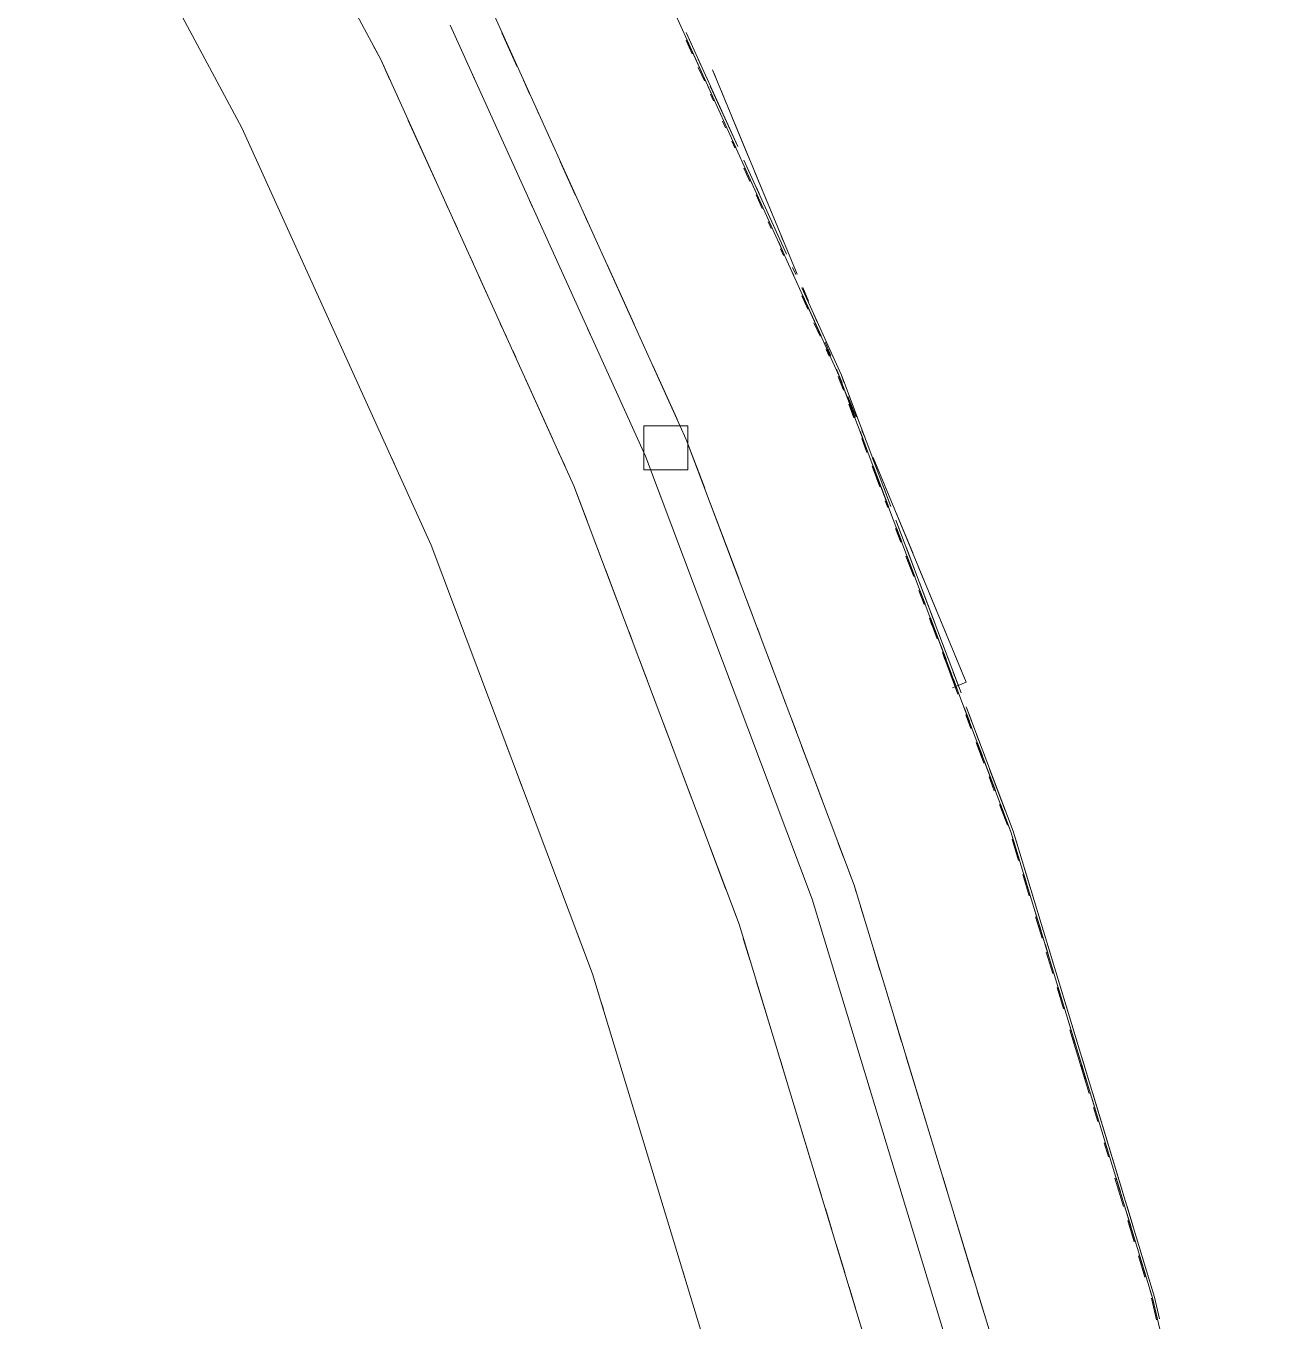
# Paper-space layout '01 Plans' of a CAD drawing. Header units: millimetres. Extents: x 5 to 415, y 7 to 290.
# Drawn here: x 146.91 to 158.11, y 173.24 to 184.97 of the extents above; entities that cross this region are included whole.
import ezdxf

# ---------------------------------------------------------------- set-up
doc = ezdxf.new("R2010")
doc.units = ezdxf.units.MM
doc.layers.add('GEOMETRY', color=7, linetype='Continuous')

# ---------------------------------------------------------------- blocks, each defined once
blk = doc.blocks.new('SHEET_01')
at = {"layer": 'GEOMETRY', "lineweight": 13}
for p, q in [((148.126, 188.404), (150.125, 184.664)), ((148.869, 184.045), (146.913, 187.704)), ((152.457, 185.814), (154.277, 181.796)), ((151.112, 185.151), (152.891, 181.222)), ((149.998, 184.902), (149.966, 184.961)), ((152.522, 181.069), (150.753, 184.974)), ((151.362, 184.598), (151.223, 184.905)), ((151.223, 184.905), (151.362, 184.598)), ((151.362, 184.598), (151.223, 184.905)), ((152.944, 184.788), (152.889, 184.909)), ((152.889, 184.909), (152.944, 184.788)), ((152.944, 184.788), (152.889, 184.909)), ((152.889, 184.909), (152.944, 184.788)), ((152.944, 184.788), (152.889, 184.909)), ((152.889, 184.909), (152.944, 184.788)), ((152.944, 184.788), (152.889, 184.909)), ((152.889, 184.909), (152.944, 184.788)), ((153.358, 183.874), (152.889, 184.909)), ((152.889, 184.909), (153.358, 183.874)), ((150.125, 184.664), (150.061, 184.783)), ((152.889, 184.836), (152.917, 184.775)), ((152.944, 184.714), (152.889, 184.836)), ((152.926, 184.779), (152.898, 184.84)), ((152.898, 184.84), (152.926, 184.779)), ((152.926, 184.779), (152.898, 184.84)), ((152.898, 184.84), (153.146, 184.292)), ((152.898, 184.84), (152.926, 184.779)), ((152.926, 184.779), (152.898, 184.84)), ((152.898, 184.84), (152.926, 184.779)), ((152.926, 184.779), (152.898, 184.84)), ((152.898, 184.84), (152.926, 184.779)), ((152.926, 184.779), (152.898, 184.84)), ((152.898, 184.84), (152.926, 184.779)), ((152.926, 184.779), (152.898, 184.84)), ((152.898, 184.84), (153.146, 184.292)), ((153.146, 184.292), (152.898, 184.84)), ((152.898, 184.84), (153.146, 184.292)), ((152.898, 184.84), (153.146, 184.292)), ((150.208, 184.48), (150.125, 184.664)), ((150.125, 184.664), (151.875, 180.801)), ((153.027, 184.605), (152.999, 184.666)), ((152.999, 184.666), (153.027, 184.605)), ((153.027, 184.605), (152.999, 184.666)), ((152.999, 184.666), (153.027, 184.605)), ((153.027, 184.605), (152.999, 184.666)), ((152.999, 184.666), (153.027, 184.605)), ((153.027, 184.605), (152.999, 184.666)), ((152.999, 184.666), (153.027, 184.605)), ((150.946, 184.547), (150.974, 184.486)), ((150.974, 184.486), (150.946, 184.547)), ((150.946, 184.547), (150.974, 184.486)), ((153.055, 184.47), (152.999, 184.592)), ((153.129, 184.568), (153.155, 184.506)), ((153.895, 182.72), (153.129, 184.568)), ((153.129, 184.568), (153.129, 184.568)), ((151.473, 184.353), (151.417, 184.475)), ((151.417, 184.475), (151.473, 184.353)), ((151.473, 184.353), (151.417, 184.475)), ((153.146, 184.292), (153.091, 184.414)), ((153.091, 184.414), (153.146, 184.292)), ((153.146, 184.292), (153.091, 184.414)), ((153.091, 184.414), (153.146, 184.292)), ((153.146, 184.292), (153.091, 184.414)), ((153.091, 184.414), (153.146, 184.292)), ((153.146, 184.292), (153.091, 184.414)), ((153.091, 184.414), (153.146, 184.292)), ((153.146, 184.292), (153.091, 184.414)), ((153.091, 184.414), (153.146, 184.292)), ((153.146, 184.292), (153.091, 184.414)), ((153.358, 183.874), (153.109, 184.422)), ((153.109, 184.422), (153.358, 183.874)), ((153.358, 183.874), (153.109, 184.422)), ((153.109, 184.422), (153.358, 183.874)), ((153.358, 183.874), (153.109, 184.422)), ((153.109, 184.422), (153.358, 183.874)), ((153.358, 183.874), (153.109, 184.422)), ((153.109, 184.422), (153.358, 183.874)), ((150.292, 184.296), (150.264, 184.357)), ((153.11, 184.349), (153.137, 184.288)), ((153.137, 184.288), (153.11, 184.349)), ((153.206, 184.383), (153.257, 184.26)), ((151.556, 184.168), (151.529, 184.23)), ((151.529, 184.23), (151.556, 184.168)), ((151.556, 184.168), (151.529, 184.23)), ((153.257, 184.049), (153.202, 184.17)), ((153.202, 184.17), (153.257, 184.049)), ((153.257, 184.049), (153.202, 184.17)), ((153.202, 184.17), (153.257, 184.049)), ((153.202, 184.17), (153.257, 184.049)), ((153.257, 184.049), (153.202, 184.17)), ((153.202, 184.17), (153.257, 184.049)), ((153.257, 184.049), (153.202, 184.17)), ((153.202, 184.17), (153.257, 184.049)), ((153.257, 184.049), (153.202, 184.17)), ((153.202, 184.17), (153.257, 184.049)), ((153.257, 184.049), (153.202, 184.17)), ((153.202, 184.17), (153.257, 184.049)), ((153.257, 184.049), (153.202, 184.17)), ((153.202, 184.17), (153.257, 184.049)), ((153.202, 184.17), (153.257, 184.049)), ((150.625, 183.56), (150.375, 184.112)), ((153.22, 184.105), (153.248, 184.044)), ((153.248, 184.044), (153.22, 184.105)), ((153.308, 184.137), (153.461, 183.767)), ((150.582, 180.265), (148.869, 184.045)), ((151.696, 183.862), (151.64, 183.984)), ((151.64, 183.984), (151.696, 183.862)), ((151.696, 183.862), (151.64, 183.984)), ((153.303, 183.923), (153.33, 183.862)), ((153.33, 183.862), (153.303, 183.923)), ((153.339, 183.866), (153.312, 183.927)), ((153.312, 183.927), (153.339, 183.866)), ((153.339, 183.866), (153.312, 183.927)), ((153.312, 183.927), (153.339, 183.866)), ((153.312, 183.927), (153.339, 183.866)), ((153.339, 183.866), (153.312, 183.927)), ((153.312, 183.927), (153.339, 183.866)), ((153.339, 183.866), (153.312, 183.927)), ((153.312, 183.927), (153.339, 183.866)), ((153.339, 183.866), (153.312, 183.927)), ((153.312, 183.927), (153.339, 183.866)), ((153.339, 183.866), (153.312, 183.927)), ((153.312, 183.927), (153.339, 183.866)), ((153.339, 183.866), (153.312, 183.927)), ((153.312, 183.927), (153.339, 183.866)), ((153.312, 183.927), (153.339, 183.866)), ((151.89, 183.432), (151.751, 183.739)), ((151.751, 183.739), (151.89, 183.432)), ((151.89, 183.432), (151.751, 183.739)), ((153.468, 183.631), (153.413, 183.752)), ((153.413, 183.752), (153.468, 183.631)), ((153.468, 183.631), (153.413, 183.752)), ((153.413, 183.752), (153.468, 183.631)), ((153.468, 183.631), (153.413, 183.752)), ((153.413, 183.752), (153.468, 183.631)), ((153.468, 183.631), (153.413, 183.752)), ((153.413, 183.752), (153.468, 183.631)), ((153.799, 182.9), (153.413, 183.752)), ((153.413, 183.752), (153.799, 182.9)), ((153.413, 183.679), (153.441, 183.618)), ((153.468, 183.557), (153.413, 183.679)), ((153.45, 183.622), (153.422, 183.683)), ((153.422, 183.683), (153.45, 183.622)), ((153.45, 183.622), (153.422, 183.683)), ((153.422, 183.683), (153.588, 183.318)), ((153.422, 183.683), (153.45, 183.622)), ((153.45, 183.622), (153.422, 183.683)), ((153.422, 183.683), (153.45, 183.622)), ((153.45, 183.622), (153.422, 183.683)), ((153.422, 183.683), (153.45, 183.622)), ((153.45, 183.622), (153.422, 183.683)), ((153.422, 183.683), (153.45, 183.622)), ((153.45, 183.622), (153.422, 183.683)), ((153.422, 183.683), (153.588, 183.318)), ((153.588, 183.318), (153.422, 183.683)), ((153.422, 183.683), (153.588, 183.318)), ((153.422, 183.683), (153.588, 183.318)), ((153.512, 183.644), (153.691, 183.213)), ((153.551, 183.448), (153.523, 183.509)), ((153.523, 183.509), (153.551, 183.448)), ((153.551, 183.448), (153.523, 183.509)), ((153.523, 183.509), (153.551, 183.448)), ((153.551, 183.448), (153.523, 183.509)), ((153.523, 183.509), (153.551, 183.448)), ((153.551, 183.448), (153.523, 183.509)), ((153.523, 183.509), (153.551, 183.448)), ((150.736, 183.315), (150.681, 183.438)), ((151.471, 183.387), (151.499, 183.326)), ((151.499, 183.326), (151.471, 183.387)), ((151.471, 183.387), (151.499, 183.326)), ((153.579, 183.314), (153.523, 183.436)), ((152.001, 183.186), (151.946, 183.309)), ((151.946, 183.309), (152.001, 183.186)), ((152.001, 183.186), (151.946, 183.309)), ((153.799, 182.9), (153.634, 183.265)), ((153.634, 183.265), (153.799, 182.9)), ((153.799, 182.9), (153.634, 183.265)), ((153.634, 183.265), (153.799, 182.9)), ((153.799, 182.9), (153.634, 183.265)), ((153.634, 183.265), (153.799, 182.9)), ((153.799, 182.9), (153.634, 183.265)), ((153.634, 183.265), (153.799, 182.9)), ((150.819, 183.131), (150.792, 183.192)), ((153.634, 183.192), (153.661, 183.131)), ((153.661, 183.131), (153.634, 183.192)), ((153.67, 183.135), (153.643, 183.196)), ((153.643, 183.196), (153.67, 183.135)), ((153.67, 183.135), (153.643, 183.196)), ((153.643, 183.196), (153.67, 183.135)), ((153.643, 183.196), (153.67, 183.135)), ((153.67, 183.135), (153.643, 183.196)), ((153.643, 183.196), (153.67, 183.135)), ((153.67, 183.135), (153.643, 183.196)), ((153.643, 183.196), (153.67, 183.135)), ((153.67, 183.135), (153.643, 183.196)), ((153.643, 183.196), (153.67, 183.135)), ((153.67, 183.135), (153.643, 183.196)), ((153.643, 183.196), (153.67, 183.135)), ((153.67, 183.135), (153.643, 183.196)), ((153.643, 183.196), (153.67, 183.135)), ((153.643, 183.196), (153.67, 183.135)), ((152.085, 183.002), (152.057, 183.064)), ((152.057, 183.064), (152.085, 183.002)), ((152.085, 183.002), (152.057, 183.064)), ((153.781, 182.892), (153.726, 183.014)), ((153.726, 183.014), (153.781, 182.892)), ((153.781, 182.892), (153.726, 183.014)), ((153.726, 183.014), (153.781, 182.892)), ((153.726, 183.014), (153.781, 182.892)), ((153.781, 182.892), (153.726, 183.014)), ((153.726, 183.014), (153.781, 182.892)), ((153.781, 182.892), (153.726, 183.014)), ((153.726, 183.014), (153.781, 182.892)), ((153.781, 182.892), (153.726, 183.014)), ((153.726, 183.014), (153.781, 182.892)), ((153.781, 182.892), (153.726, 183.014)), ((153.726, 183.014), (153.781, 182.892)), ((153.781, 182.892), (153.726, 183.014)), ((153.726, 183.014), (153.781, 182.892)), ((153.726, 183.014), (153.781, 182.892)), ((153.742, 183.09), (153.767, 183.028)), ((150.958, 182.825), (150.903, 182.947)), ((153.744, 182.949), (153.772, 182.888)), ((153.772, 182.888), (153.744, 182.949)), ((152.419, 182.266), (152.168, 182.818)), ((152.168, 182.818), (152.419, 182.266)), ((152.419, 182.266), (152.168, 182.818)), ((153.864, 182.709), (153.836, 182.77)), ((153.836, 182.77), (153.864, 182.709)), ((153.864, 182.709), (153.836, 182.77)), ((153.836, 182.77), (153.864, 182.709)), ((153.836, 182.77), (153.864, 182.709)), ((153.864, 182.709), (153.836, 182.77)), ((153.836, 182.77), (153.864, 182.709)), ((153.864, 182.709), (153.836, 182.77)), ((153.836, 182.77), (153.864, 182.709)), ((153.864, 182.709), (153.836, 182.77)), ((153.836, 182.77), (153.864, 182.709)), ((153.864, 182.709), (153.836, 182.77)), ((153.836, 182.77), (153.864, 182.709)), ((153.864, 182.709), (153.836, 182.77)), ((153.836, 182.77), (153.864, 182.709)), ((153.836, 182.77), (153.864, 182.709)), ((153.844, 182.843), (153.895, 182.72)), ((153.882, 182.717), (153.854, 182.778)), ((153.854, 182.778), (153.882, 182.717)), ((153.882, 182.717), (153.854, 182.778)), ((153.854, 182.778), (153.882, 182.717)), ((153.882, 182.717), (153.854, 182.778)), ((153.854, 182.778), (153.882, 182.717)), ((153.882, 182.717), (153.854, 182.778)), ((153.854, 182.778), (153.882, 182.717)), ((153.882, 182.717), (153.854, 182.778)), ((153.854, 182.778), (153.882, 182.717)), ((151.153, 182.395), (151.014, 182.702)), ((153.992, 182.474), (153.937, 182.595)), ((153.937, 182.595), (153.992, 182.474)), ((153.992, 182.474), (153.937, 182.595)), ((153.937, 182.595), (153.992, 182.474)), ((153.992, 182.474), (153.937, 182.595)), ((153.937, 182.595), (153.992, 182.474)), ((153.992, 182.474), (153.937, 182.595)), ((153.937, 182.595), (153.992, 182.474)), ((154.296, 181.804), (153.937, 182.595)), ((153.937, 182.595), (154.296, 181.804)), ((153.946, 182.597), (153.997, 182.474)), ((153.997, 182.474), (153.946, 182.597)), ((153.937, 182.523), (153.965, 182.462)), ((153.992, 182.401), (153.937, 182.523)), ((153.974, 182.466), (153.946, 182.527)), ((153.946, 182.527), (153.974, 182.466)), ((153.974, 182.466), (153.946, 182.527)), ((153.946, 182.527), (154.112, 182.161)), ((153.946, 182.527), (153.974, 182.466)), ((153.974, 182.466), (153.946, 182.527)), ((153.946, 182.527), (153.974, 182.466)), ((153.974, 182.466), (153.946, 182.527)), ((153.946, 182.527), (153.974, 182.466)), ((153.974, 182.466), (153.946, 182.527)), ((153.946, 182.527), (153.974, 182.466)), ((153.974, 182.466), (153.946, 182.527)), ((153.946, 182.527), (154.112, 182.161)), ((154.112, 182.161), (153.946, 182.527)), ((153.946, 182.527), (154.112, 182.161)), ((153.946, 182.527), (154.112, 182.161)), ((154.075, 182.291), (154.047, 182.352)), ((154.047, 182.352), (154.075, 182.291)), ((154.075, 182.291), (154.047, 182.352)), ((154.047, 182.352), (154.075, 182.291)), ((154.075, 182.291), (154.047, 182.352)), ((154.047, 182.352), (154.075, 182.291)), ((154.075, 182.291), (154.047, 182.352)), ((154.047, 182.352), (154.075, 182.291)), ((154.048, 182.35), (154.073, 182.289)), ((154.073, 182.289), (154.048, 182.35)), ((149.698, 182.216), (149.726, 182.155)), ((151.264, 182.15), (151.208, 182.273)), ((151.997, 182.228), (152.024, 182.167)), ((152.024, 182.167), (151.997, 182.228)), ((151.997, 182.228), (152.024, 182.167)), ((154.103, 182.157), (154.047, 182.279)), ((152.502, 182.081), (152.474, 182.143)), ((152.474, 182.143), (152.502, 182.081)), ((152.502, 182.081), (152.474, 182.143)), ((154.15, 182.104), (154.201, 181.981)), ((154.201, 181.981), (154.15, 182.104)), ((154.296, 181.804), (154.158, 182.108)), ((154.158, 182.108), (154.296, 181.804)), ((154.296, 181.804), (154.158, 182.108)), ((154.158, 182.108), (154.296, 181.804)), ((154.296, 181.804), (154.158, 182.108)), ((154.158, 182.108), (154.296, 181.804)), ((154.296, 181.804), (154.158, 182.108)), ((154.158, 182.108), (154.296, 181.804)), ((151.347, 181.966), (151.32, 182.027)), ((154.158, 182.036), (154.185, 181.975)), ((154.185, 181.975), (154.158, 182.036)), ((154.195, 181.979), (154.167, 182.04)), ((154.167, 182.04), (154.195, 181.979)), ((154.195, 181.979), (154.167, 182.04)), ((154.167, 182.04), (154.195, 181.979)), ((154.167, 182.04), (154.195, 181.979)), ((154.195, 181.979), (154.167, 182.04)), ((154.167, 182.04), (154.195, 181.979)), ((154.195, 181.979), (154.167, 182.04)), ((154.167, 182.04), (154.195, 181.979)), ((154.195, 181.979), (154.167, 182.04)), ((154.167, 182.04), (154.195, 181.979)), ((154.195, 181.979), (154.167, 182.04)), ((154.167, 182.04), (154.195, 181.979)), ((154.195, 181.979), (154.167, 182.04)), ((154.167, 182.04), (154.195, 181.979)), ((154.167, 182.04), (154.195, 181.979)), ((152.808, 181.406), (152.586, 181.897)), ((152.586, 181.897), (152.808, 181.406)), ((152.808, 181.406), (152.586, 181.897)), ((154.277, 181.796), (154.25, 181.857)), ((154.25, 181.857), (154.277, 181.796)), ((154.277, 181.796), (154.25, 181.857)), ((154.25, 181.857), (154.277, 181.796)), ((154.25, 181.857), (154.277, 181.796)), ((154.277, 181.796), (154.25, 181.857)), ((154.25, 181.857), (154.277, 181.796)), ((154.277, 181.796), (154.25, 181.857)), ((154.25, 181.857), (154.277, 181.796)), ((154.277, 181.796), (154.25, 181.857)), ((154.25, 181.857), (154.277, 181.796)), ((154.277, 181.796), (154.25, 181.857)), ((154.25, 181.857), (154.277, 181.796)), ((154.277, 181.796), (154.25, 181.857)), ((154.25, 181.857), (154.277, 181.796)), ((154.25, 181.857), (154.277, 181.796)), ((154.252, 181.858), (154.303, 181.735)), ((154.303, 181.735), (154.252, 181.858)), ((151.681, 181.23), (151.431, 181.782)), ((154.268, 181.792), (154.292, 181.73)), ((154.315, 181.667), (154.268, 181.792)), ((154.301, 181.734), (154.277, 181.796)), ((154.277, 181.796), (154.301, 181.734)), ((154.301, 181.734), (154.277, 181.796)), ((154.277, 181.796), (154.419, 181.421)), ((154.277, 181.796), (154.301, 181.734)), ((154.301, 181.734), (154.277, 181.796)), ((154.277, 181.796), (154.301, 181.734)), ((154.301, 181.734), (154.277, 181.796)), ((154.277, 181.796), (154.301, 181.734)), ((154.301, 181.734), (154.277, 181.796)), ((154.277, 181.796), (154.301, 181.734)), ((154.301, 181.734), (154.277, 181.796)), ((154.277, 181.796), (154.419, 181.421)), ((154.419, 181.421), (154.277, 181.796)), ((154.277, 181.796), (154.419, 181.421)), ((154.277, 181.796), (154.419, 181.421)), ((154.277, 181.796), (155.831, 177.668)), ((154.319, 181.741), (154.296, 181.804)), ((154.296, 181.804), (154.319, 181.741)), ((154.319, 181.741), (154.296, 181.804)), ((154.296, 181.804), (154.319, 181.741)), ((154.319, 181.741), (154.296, 181.804)), ((154.296, 181.804), (154.319, 181.741)), ((154.319, 181.741), (154.296, 181.804)), ((154.296, 181.804), (154.319, 181.741)), ((154.743, 180.615), (154.296, 181.804)), ((154.296, 181.804), (154.743, 180.615)), ((154.354, 181.611), (154.43, 181.427)), ((154.43, 181.427), (154.354, 181.611)), ((154.508, 181.241), (154.366, 181.616)), ((154.366, 181.616), (154.508, 181.241)), ((154.508, 181.241), (154.366, 181.616)), ((154.366, 181.616), (154.508, 181.241)), ((154.508, 181.241), (154.366, 181.616)), ((154.366, 181.616), (154.508, 181.241)), ((154.508, 181.241), (154.366, 181.616)), ((154.366, 181.616), (154.508, 181.241)), ((154.362, 181.542), (154.409, 181.417)), ((154.409, 181.417), (154.362, 181.542)), ((154.419, 181.421), (154.371, 181.546)), ((154.371, 181.546), (154.419, 181.421)), ((154.419, 181.421), (154.371, 181.546)), ((154.371, 181.546), (154.419, 181.421)), ((154.419, 181.421), (154.371, 181.546)), ((154.371, 181.546), (154.419, 181.421)), ((154.419, 181.421), (154.371, 181.546)), ((154.371, 181.546), (154.419, 181.421)), ((154.419, 181.421), (154.371, 181.546)), ((154.371, 181.546), (154.419, 181.421)), ((154.419, 181.421), (154.371, 181.546)), ((152.907, 181.346), (152.507, 181.346)), ((152.507, 181.346), (152.507, 180.946)), ((152.907, 181.346), (152.907, 181.026)), ((152.907, 180.946), (152.907, 181.346)), ((152.907, 181.346), (152.907, 181.346)), ((154.489, 181.233), (154.466, 181.296)), ((154.466, 181.296), (154.489, 181.233)), ((154.489, 181.233), (154.466, 181.296)), ((154.466, 181.296), (154.536, 181.108)), ((154.466, 181.296), (154.489, 181.233)), ((154.489, 181.233), (154.466, 181.296)), ((154.466, 181.296), (154.489, 181.233)), ((154.489, 181.233), (154.466, 181.296)), ((154.466, 181.296), (154.489, 181.233)), ((154.489, 181.233), (154.466, 181.296)), ((154.466, 181.296), (154.489, 181.233)), ((154.489, 181.233), (154.466, 181.296)), ((154.466, 181.296), (154.536, 181.108)), ((154.536, 181.108), (154.466, 181.296)), ((154.466, 181.296), (154.536, 181.108)), ((154.466, 181.296), (154.536, 181.108)), ((154.481, 181.303), (154.507, 181.242)), ((154.507, 181.242), (154.481, 181.303)), ((153.058, 180.781), (152.891, 181.222)), ((152.891, 181.222), (153.058, 180.781)), ((153.058, 180.781), (152.891, 181.222)), ((152.891, 181.222), (154.411, 177.186)), ((154.527, 181.104), (154.48, 181.229)), ((150.223, 181.058), (150.25, 180.997)), ((151.792, 180.985), (151.736, 181.108)), ((154.032, 177.057), (152.522, 181.069)), ((154.625, 180.928), (154.578, 181.053)), ((154.578, 181.053), (154.625, 180.928)), ((154.625, 180.928), (154.578, 181.053)), ((154.578, 181.053), (154.625, 180.928)), ((154.625, 180.928), (154.578, 181.053)), ((154.578, 181.053), (154.625, 180.928)), ((154.625, 180.928), (154.578, 181.053)), ((154.578, 181.053), (154.625, 180.928)), ((154.583, 181.057), (154.737, 180.687)), ((155.425, 179.024), (154.583, 181.057)), ((152.507, 180.946), (152.907, 180.946)), ((152.507, 180.946), (152.507, 180.946)), ((154.574, 180.979), (154.598, 180.917)), ((154.645, 180.792), (154.574, 180.979)), ((154.607, 180.92), (154.583, 180.983)), ((154.583, 180.983), (154.607, 180.92)), ((154.607, 180.92), (154.583, 180.983)), ((154.583, 180.983), (154.725, 180.608)), ((154.583, 180.983), (154.607, 180.92)), ((154.607, 180.92), (154.583, 180.983)), ((154.583, 180.983), (154.607, 180.92)), ((154.607, 180.92), (154.583, 180.983)), ((154.583, 180.983), (154.607, 180.92)), ((154.607, 180.92), (154.583, 180.983)), ((154.583, 180.983), (154.607, 180.92)), ((154.607, 180.92), (154.583, 180.983)), ((154.583, 180.983), (154.725, 180.608)), ((154.725, 180.608), (154.583, 180.983)), ((154.583, 180.983), (154.725, 180.608)), ((154.583, 180.983), (154.725, 180.608)), ((151.875, 180.801), (151.847, 180.862)), ((151.994, 180.486), (151.875, 180.801)), ((151.875, 180.801), (153.369, 176.832)), ((154.743, 180.615), (154.673, 180.803)), ((154.673, 180.803), (154.743, 180.615)), ((154.743, 180.615), (154.673, 180.803)), ((154.673, 180.803), (154.743, 180.615)), ((154.743, 180.615), (154.673, 180.803)), ((154.673, 180.803), (154.743, 180.615)), ((154.743, 180.615), (154.673, 180.803)), ((154.673, 180.803), (154.743, 180.615)), ((152.64, 180.756), (152.663, 180.693)), ((152.663, 180.693), (152.64, 180.756)), ((152.64, 180.756), (152.663, 180.693)), ((153.366, 179.961), (153.105, 180.654)), ((153.105, 180.654), (153.366, 179.961)), ((153.366, 179.961), (153.105, 180.654)), ((154.725, 180.608), (154.678, 180.733)), ((154.678, 180.733), (154.725, 180.608)), ((154.725, 180.608), (154.678, 180.733)), ((154.678, 180.733), (154.725, 180.608)), ((154.725, 180.608), (154.678, 180.733)), ((154.678, 180.733), (154.725, 180.608)), ((154.725, 180.608), (154.678, 180.733)), ((154.678, 180.733), (154.725, 180.608)), ((154.725, 180.608), (154.678, 180.733)), ((154.678, 180.733), (154.725, 180.608)), ((154.725, 180.608), (154.678, 180.733)), ((154.692, 180.667), (154.715, 180.604)), ((154.715, 180.604), (154.692, 180.667)), ((154.788, 180.564), (154.941, 180.195)), ((154.837, 180.365), (154.79, 180.49)), ((154.79, 180.49), (154.837, 180.365)), ((154.837, 180.365), (154.79, 180.49)), ((154.79, 180.49), (154.837, 180.365)), ((154.837, 180.365), (154.79, 180.49)), ((154.79, 180.49), (154.837, 180.365)), ((154.837, 180.365), (154.79, 180.49)), ((154.79, 180.49), (154.837, 180.365)), ((155.379, 178.926), (154.79, 180.49)), ((154.79, 180.49), (155.379, 178.926)), ((154.819, 180.357), (154.795, 180.42)), ((154.795, 180.42), (154.819, 180.357)), ((154.819, 180.357), (154.795, 180.42)), ((154.795, 180.42), (154.842, 180.295)), ((154.795, 180.42), (154.819, 180.357)), ((154.819, 180.357), (154.795, 180.42)), ((154.795, 180.42), (154.819, 180.357)), ((154.819, 180.357), (154.795, 180.42)), ((154.795, 180.42), (154.819, 180.357)), ((154.819, 180.357), (154.795, 180.42)), ((154.795, 180.42), (154.819, 180.357)), ((154.819, 180.357), (154.795, 180.42)), ((154.795, 180.42), (154.842, 180.295)), ((154.842, 180.295), (154.795, 180.42)), ((154.795, 180.42), (154.842, 180.295)), ((154.795, 180.42), (154.842, 180.295)), ((152.112, 180.171), (152.041, 180.36)), ((154.786, 180.416), (154.809, 180.354)), ((154.833, 180.291), (154.786, 180.416)), ((152.043, 176.382), (150.582, 180.265)), ((154.955, 180.052), (154.885, 180.24)), ((154.885, 180.24), (154.955, 180.052)), ((154.955, 180.052), (154.885, 180.24)), ((154.885, 180.24), (154.955, 180.052)), ((154.955, 180.052), (154.885, 180.24)), ((154.885, 180.24), (154.955, 180.052)), ((154.955, 180.052), (154.885, 180.24)), ((154.885, 180.24), (154.955, 180.052)), ((154.88, 180.166), (154.927, 180.041)), ((154.951, 179.979), (154.88, 180.166)), ((154.936, 180.045), (154.889, 180.17)), ((154.889, 180.17), (154.936, 180.045)), ((154.936, 180.045), (154.889, 180.17)), ((154.889, 180.17), (154.96, 179.982)), ((154.889, 180.17), (154.936, 180.045)), ((154.936, 180.045), (154.889, 180.17)), ((154.889, 180.17), (154.936, 180.045)), ((154.936, 180.045), (154.889, 180.17)), ((154.889, 180.17), (154.936, 180.045)), ((154.936, 180.045), (154.889, 180.17)), ((154.889, 180.17), (154.936, 180.045)), ((154.936, 180.045), (154.889, 180.17)), ((154.889, 180.17), (154.96, 179.982)), ((154.96, 179.982), (154.889, 180.17)), ((154.889, 180.17), (154.96, 179.982)), ((154.889, 180.17), (154.96, 179.982)), ((154.992, 180.072), (155.043, 179.948)), ((152.302, 179.667), (152.16, 180.045)), ((153.485, 179.645), (153.414, 179.835)), ((153.414, 179.835), (153.485, 179.645)), ((153.485, 179.645), (153.414, 179.835)), ((154.998, 179.853), (155.045, 179.728)), ((155.045, 179.728), (154.998, 179.853)), ((155.144, 179.551), (155.002, 179.927)), ((155.002, 179.927), (155.144, 179.551)), ((155.144, 179.551), (155.002, 179.927)), ((155.002, 179.927), (155.144, 179.551)), ((155.144, 179.551), (155.002, 179.927)), ((155.002, 179.927), (155.144, 179.551)), ((155.144, 179.551), (155.002, 179.927)), ((155.002, 179.927), (155.144, 179.551)), ((155.054, 179.732), (155.007, 179.857)), ((155.007, 179.857), (155.054, 179.732)), ((155.054, 179.732), (155.007, 179.857)), ((155.007, 179.857), (155.054, 179.732)), ((155.007, 179.857), (155.054, 179.732)), ((155.054, 179.732), (155.007, 179.857)), ((155.007, 179.857), (155.054, 179.732)), ((155.054, 179.732), (155.007, 179.857)), ((155.007, 179.857), (155.054, 179.732)), ((155.054, 179.732), (155.007, 179.857)), ((155.007, 179.857), (155.054, 179.732)), ((155.054, 179.732), (155.007, 179.857)), ((155.007, 179.857), (155.054, 179.732)), ((155.054, 179.732), (155.007, 179.857)), ((155.007, 179.857), (155.054, 179.732)), ((155.007, 179.857), (155.054, 179.732)), ((155.094, 179.825), (155.247, 179.456)), ((155.092, 179.603), (155.115, 179.541)), ((155.163, 179.416), (155.092, 179.603)), ((155.125, 179.544), (155.101, 179.607)), ((155.101, 179.607), (155.125, 179.544)), ((155.125, 179.544), (155.101, 179.607)), ((155.101, 179.607), (155.36, 178.919)), ((155.101, 179.607), (155.125, 179.544)), ((155.125, 179.544), (155.101, 179.607)), ((155.101, 179.607), (155.125, 179.544)), ((155.125, 179.544), (155.101, 179.607)), ((155.101, 179.607), (155.125, 179.544)), ((155.125, 179.544), (155.101, 179.607)), ((155.101, 179.607), (155.125, 179.544)), ((155.125, 179.544), (155.101, 179.607)), ((155.101, 179.607), (155.36, 178.919)), ((155.36, 178.919), (155.101, 179.607)), ((155.101, 179.607), (155.36, 178.919)), ((155.101, 179.607), (155.36, 178.919)), ((152.421, 179.352), (152.373, 179.478)), ((153.556, 179.456), (153.532, 179.519)), ((153.532, 179.519), (153.556, 179.456)), ((153.556, 179.456), (153.532, 179.519)), ((155.261, 179.238), (155.214, 179.364)), ((155.214, 179.364), (155.261, 179.238)), ((155.261, 179.238), (155.214, 179.364)), ((155.214, 179.364), (155.261, 179.238)), ((155.261, 179.238), (155.214, 179.364)), ((155.214, 179.364), (155.261, 179.238)), ((155.261, 179.238), (155.214, 179.364)), ((155.214, 179.364), (155.261, 179.238)), ((153.675, 179.141), (153.627, 179.267)), ((153.627, 179.267), (153.675, 179.141)), ((153.675, 179.141), (153.627, 179.267)), ((155.243, 179.232), (155.195, 179.357)), ((155.195, 179.357), (155.243, 179.232)), ((155.243, 179.232), (155.195, 179.357)), ((155.195, 179.357), (155.243, 179.232)), ((155.243, 179.232), (155.195, 179.357)), ((155.195, 179.357), (155.243, 179.232)), ((155.243, 179.232), (155.195, 179.357)), ((155.195, 179.357), (155.243, 179.232)), ((155.243, 179.232), (155.195, 179.357)), ((155.195, 179.357), (155.243, 179.232)), ((155.243, 179.232), (155.195, 179.357)), ((155.21, 179.291), (155.233, 179.228)), ((155.351, 178.915), (155.21, 179.291)), ((155.323, 179.271), (155.425, 179.024)), ((152.539, 179.037), (152.468, 179.226)), ((153.277, 179.063), (153.301, 179)), ((153.301, 179), (153.277, 179.063)), ((153.277, 179.063), (153.301, 179)), ((153.794, 178.825), (153.722, 179.015)), ((153.722, 179.015), (153.794, 178.825)), ((153.794, 178.825), (153.722, 179.015)), ((155.425, 179.024), (155.302, 178.973)), ((155.302, 178.973), (155.425, 179.024)), ((155.304, 179.04), (155.351, 178.915)), ((155.379, 178.926), (155.308, 179.113)), ((155.308, 179.113), (155.379, 178.926)), ((155.379, 178.926), (155.308, 179.113)), ((155.308, 179.113), (155.379, 178.926)), ((155.379, 178.926), (155.308, 179.113)), ((155.308, 179.113), (155.379, 178.926)), ((155.379, 178.926), (155.308, 179.113)), ((155.308, 179.113), (155.379, 178.926)), ((155.36, 178.919), (155.313, 179.044)), ((155.313, 179.044), (155.36, 178.919)), ((155.36, 178.919), (155.313, 179.044)), ((155.313, 179.044), (155.36, 178.919)), ((155.36, 178.919), (155.313, 179.044)), ((155.313, 179.044), (155.36, 178.919)), ((155.36, 178.919), (155.313, 179.044)), ((155.313, 179.044), (155.36, 178.919)), ((155.36, 178.919), (155.313, 179.044)), ((155.313, 179.044), (155.36, 178.919)), ((155.36, 178.919), (155.313, 179.044)), ((155.425, 179.024), (155.425, 179.024)), ((152.634, 178.785), (152.587, 178.911)), ((155.454, 178.669), (155.407, 178.794)), ((155.407, 178.794), (155.454, 178.669)), ((155.454, 178.669), (155.407, 178.794)), ((155.407, 178.794), (155.478, 178.606)), ((155.407, 178.794), (155.454, 178.669)), ((155.454, 178.669), (155.407, 178.794)), ((155.407, 178.794), (155.454, 178.669)), ((155.454, 178.669), (155.407, 178.794)), ((155.407, 178.794), (155.454, 178.669)), ((155.454, 178.669), (155.407, 178.794)), ((155.407, 178.794), (155.454, 178.669)), ((155.454, 178.669), (155.407, 178.794)), ((155.407, 178.794), (155.478, 178.606)), ((155.478, 178.606), (155.407, 178.794)), ((155.407, 178.794), (155.478, 178.606)), ((155.407, 178.794), (155.478, 178.606)), ((155.473, 178.675), (155.426, 178.8)), ((155.426, 178.8), (155.473, 178.675)), ((155.473, 178.675), (155.426, 178.8)), ((155.426, 178.8), (155.473, 178.675)), ((155.473, 178.675), (155.426, 178.8)), ((155.426, 178.8), (155.473, 178.675)), ((155.473, 178.675), (155.426, 178.8)), ((155.426, 178.8), (155.473, 178.675)), ((155.85, 177.674), (155.426, 178.8)), ((155.426, 178.8), (155.85, 177.674)), ((152.942, 177.966), (152.681, 178.659)), ((153.888, 178.573), (153.841, 178.699)), ((153.841, 178.699), (153.888, 178.573)), ((153.888, 178.573), (153.841, 178.699)), ((155.421, 178.728), (155.445, 178.665)), ((155.469, 178.603), (155.421, 178.728)), ((155.591, 178.362), (155.52, 178.55)), ((155.52, 178.55), (155.591, 178.362)), ((155.591, 178.362), (155.52, 178.55)), ((155.52, 178.55), (155.591, 178.362)), ((155.591, 178.362), (155.52, 178.55)), ((155.52, 178.55), (155.591, 178.362)), ((155.591, 178.362), (155.52, 178.55)), ((155.52, 178.55), (155.591, 178.362)), ((151.265, 178.449), (151.289, 178.386)), ((154.007, 178.258), (153.936, 178.447)), ((153.936, 178.447), (154.007, 178.258)), ((154.007, 178.258), (153.936, 178.447)), ((155.516, 178.478), (155.563, 178.352)), ((155.586, 178.29), (155.516, 178.478)), ((155.572, 178.356), (155.525, 178.481)), ((155.525, 178.481), (155.572, 178.356)), ((155.572, 178.356), (155.525, 178.481)), ((155.525, 178.481), (155.69, 178.043)), ((155.525, 178.481), (155.572, 178.356)), ((155.572, 178.356), (155.525, 178.481)), ((155.525, 178.481), (155.572, 178.356)), ((155.572, 178.356), (155.525, 178.481)), ((155.525, 178.481), (155.572, 178.356)), ((155.572, 178.356), (155.525, 178.481)), ((155.525, 178.481), (155.572, 178.356)), ((155.572, 178.356), (155.525, 178.481)), ((155.525, 178.481), (155.69, 178.043)), ((155.69, 178.043), (155.525, 178.481)), ((155.525, 178.481), (155.69, 178.043)), ((155.525, 178.481), (155.69, 178.043)), ((155.69, 178.043), (155.619, 178.231)), ((155.619, 178.231), (155.69, 178.043)), ((155.69, 178.043), (155.619, 178.231)), ((155.619, 178.231), (155.69, 178.043)), ((155.69, 178.043), (155.619, 178.231)), ((155.619, 178.231), (155.69, 178.043)), ((155.69, 178.043), (155.619, 178.231)), ((155.619, 178.231), (155.69, 178.043)), ((155.69, 178.043), (155.619, 178.231)), ((155.619, 178.231), (155.69, 178.043)), ((155.69, 178.043), (155.619, 178.231)), ((155.779, 177.862), (155.638, 178.237)), ((155.638, 178.237), (155.779, 177.862)), ((155.779, 177.862), (155.638, 178.237)), ((155.638, 178.237), (155.779, 177.862)), ((155.779, 177.862), (155.638, 178.237)), ((155.638, 178.237), (155.779, 177.862)), ((155.779, 177.862), (155.638, 178.237)), ((155.638, 178.237), (155.779, 177.862)), ((151.383, 178.136), (151.407, 178.073)), ((154.197, 177.753), (154.055, 178.132)), ((154.055, 178.132), (154.197, 177.753)), ((154.197, 177.753), (154.055, 178.132)), ((155.633, 178.165), (155.68, 178.04)), ((155.68, 178.04), (155.633, 178.165)), ((153.061, 177.651), (152.99, 177.84)), ((155.727, 177.915), (155.751, 177.852)), ((155.798, 177.727), (155.727, 177.915)), ((155.76, 177.855), (155.737, 177.918)), ((155.737, 177.918), (155.76, 177.855)), ((155.76, 177.855), (155.737, 177.918)), ((155.737, 177.918), (155.831, 177.668)), ((155.737, 177.918), (155.76, 177.855)), ((155.76, 177.855), (155.737, 177.918)), ((155.737, 177.918), (155.76, 177.855)), ((155.76, 177.855), (155.737, 177.918)), ((155.737, 177.918), (155.76, 177.855)), ((155.76, 177.855), (155.737, 177.918)), ((155.737, 177.918), (155.76, 177.855)), ((155.76, 177.855), (155.737, 177.918)), ((155.737, 177.918), (155.831, 177.668)), ((155.831, 177.668), (155.737, 177.918)), ((155.737, 177.918), (155.831, 177.668)), ((155.737, 177.918), (155.831, 177.668)), ((155.85, 177.674), (155.826, 177.737)), ((155.826, 177.737), (155.85, 177.674)), ((155.85, 177.674), (155.826, 177.737)), ((155.826, 177.737), (155.85, 177.674)), ((155.85, 177.674), (155.826, 177.737)), ((155.826, 177.737), (155.85, 177.674)), ((155.85, 177.674), (155.826, 177.737)), ((155.826, 177.737), (155.85, 177.674)), ((155.87, 177.54), (155.831, 177.668)), ((155.831, 177.668), (155.87, 177.54)), ((155.87, 177.54), (155.831, 177.668)), ((155.831, 177.668), (155.909, 177.412)), ((155.831, 177.668), (155.87, 177.54)), ((155.87, 177.54), (155.831, 177.668)), ((155.831, 177.668), (155.87, 177.54)), ((155.87, 177.54), (155.831, 177.668)), ((155.831, 177.668), (155.87, 177.54)), ((155.87, 177.54), (155.831, 177.668)), ((155.831, 177.668), (155.87, 177.54)), ((155.87, 177.54), (155.831, 177.668)), ((155.831, 177.668), (155.909, 177.412)), ((155.909, 177.412), (155.831, 177.668)), ((155.831, 177.668), (155.909, 177.412)), ((155.831, 177.668), (155.909, 177.412)), ((155.831, 177.668), (157.112, 173.447)), ((155.889, 177.546), (155.85, 177.674)), ((155.85, 177.674), (155.889, 177.546)), ((155.889, 177.546), (155.85, 177.674)), ((155.85, 177.674), (155.889, 177.546)), ((155.889, 177.546), (155.85, 177.674)), ((155.85, 177.674), (155.889, 177.546)), ((155.889, 177.546), (155.85, 177.674)), ((155.85, 177.674), (155.889, 177.546)), ((157.131, 173.452), (155.85, 177.674)), ((155.85, 177.674), (157.131, 173.452)), ((153.251, 177.147), (153.108, 177.525)), ((154.316, 177.438), (154.268, 177.564)), ((154.268, 177.564), (154.316, 177.438)), ((154.316, 177.438), (154.268, 177.564)), ((155.841, 177.601), (155.86, 177.537)), ((155.899, 177.409), (155.841, 177.601)), ((154.411, 177.186), (154.363, 177.312)), ((154.363, 177.312), (154.411, 177.186)), ((154.411, 177.186), (154.363, 177.312)), ((155.938, 177.281), (155.996, 177.089)), ((155.996, 177.089), (155.938, 177.281)), ((156.219, 176.459), (155.947, 177.354)), ((155.947, 177.354), (156.219, 176.459)), ((156.219, 176.459), (155.947, 177.354)), ((155.947, 177.354), (156.219, 176.459)), ((156.219, 176.459), (155.947, 177.354)), ((155.947, 177.354), (156.219, 176.459)), ((156.219, 176.459), (155.947, 177.354)), ((155.947, 177.354), (156.219, 176.459)), ((156.006, 177.092), (155.948, 177.284)), ((155.948, 177.284), (156.006, 177.092)), ((156.006, 177.092), (155.948, 177.284)), ((155.948, 177.284), (156.006, 177.092)), ((155.948, 177.284), (156.006, 177.092)), ((156.006, 177.092), (155.948, 177.284)), ((155.948, 177.284), (156.006, 177.092)), ((156.006, 177.092), (155.948, 177.284)), ((155.948, 177.284), (156.006, 177.092)), ((156.006, 177.092), (155.948, 177.284)), ((155.948, 177.284), (156.006, 177.092)), ((156.006, 177.092), (155.948, 177.284)), ((155.948, 177.284), (156.006, 177.092)), ((156.006, 177.092), (155.948, 177.284)), ((155.948, 177.284), (156.006, 177.092)), ((155.948, 177.284), (156.006, 177.092)), ((154.43, 177.121), (154.411, 177.186)), ((154.411, 177.186), (154.43, 177.121)), ((154.43, 177.121), (154.411, 177.186)), ((154.411, 177.186), (155.663, 173.058)), ((155.276, 172.955), (154.032, 177.057)), ((153.369, 176.832), (153.322, 176.958)), ((154.528, 176.799), (154.469, 176.992)), ((154.469, 176.992), (154.528, 176.799)), ((154.528, 176.799), (154.469, 176.992)), ((156.103, 176.772), (156.045, 176.964)), ((156.045, 176.964), (156.103, 176.772)), ((156.103, 176.772), (156.045, 176.964)), ((156.045, 176.964), (156.219, 176.389)), ((156.045, 176.964), (156.103, 176.772)), ((156.103, 176.772), (156.045, 176.964)), ((156.045, 176.964), (156.103, 176.772)), ((156.103, 176.772), (156.045, 176.964)), ((156.045, 176.964), (156.103, 176.772)), ((156.103, 176.772), (156.045, 176.964)), ((156.045, 176.964), (156.103, 176.772)), ((156.103, 176.772), (156.045, 176.964)), ((156.045, 176.964), (156.219, 176.389)), ((156.219, 176.389), (156.045, 176.964)), ((156.045, 176.964), (156.219, 176.389)), ((156.045, 176.964), (156.219, 176.389)), ((153.369, 176.832), (154.6, 172.774)), ((156.054, 176.897), (156.074, 176.833)), ((156.113, 176.705), (156.054, 176.897)), ((151.902, 176.758), (151.926, 176.695)), ((153.467, 176.51), (153.408, 176.703)), ((154.645, 176.412), (154.567, 176.67)), ((154.567, 176.67), (154.645, 176.412)), ((154.645, 176.412), (154.567, 176.67)), ((156.18, 176.517), (156.142, 176.644)), ((156.142, 176.644), (156.18, 176.517)), ((156.18, 176.517), (156.142, 176.644)), ((156.142, 176.644), (156.18, 176.517)), ((156.18, 176.517), (156.142, 176.644)), ((156.142, 176.644), (156.18, 176.517)), ((156.18, 176.517), (156.142, 176.644)), ((156.142, 176.644), (156.18, 176.517)), ((156.18, 176.517), (156.142, 176.644)), ((156.142, 176.644), (156.18, 176.517)), ((156.18, 176.517), (156.142, 176.644)), ((156.151, 176.577), (156.171, 176.513)), ((156.21, 176.386), (156.151, 176.577)), ((153.248, 172.411), (152.043, 176.382)), ((153.701, 175.737), (153.525, 176.317)), ((156.432, 175.755), (156.258, 176.331)), ((156.258, 176.331), (156.432, 175.755)), ((156.432, 175.755), (156.258, 176.331)), ((156.258, 176.331), (156.432, 175.755)), ((156.432, 175.755), (156.258, 176.331)), ((156.258, 176.331), (156.432, 175.755)), ((156.432, 175.755), (156.258, 176.331)), ((156.258, 176.331), (156.432, 175.755)), ((154.743, 176.089), (154.685, 176.283)), ((154.685, 176.283), (154.743, 176.089)), ((154.743, 176.089), (154.685, 176.283)), ((156.248, 176.258), (156.307, 176.066)), ((156.307, 176.066), (156.248, 176.258)), ((156.316, 176.069), (156.258, 176.261)), ((156.258, 176.261), (156.316, 176.069)), ((156.316, 176.069), (156.258, 176.261)), ((156.258, 176.261), (156.316, 176.069)), ((156.258, 176.261), (156.316, 176.069)), ((156.316, 176.069), (156.258, 176.261)), ((156.258, 176.261), (156.316, 176.069)), ((156.316, 176.069), (156.258, 176.261)), ((156.258, 176.261), (156.316, 176.069)), ((156.316, 176.069), (156.258, 176.261)), ((156.258, 176.261), (156.316, 176.069)), ((156.316, 176.069), (156.258, 176.261)), ((156.258, 176.261), (156.316, 176.069)), ((156.316, 176.069), (156.258, 176.261)), ((156.258, 176.261), (156.316, 176.069)), ((156.258, 176.261), (156.316, 176.069)), ((152.121, 176.126), (152.141, 176.062)), ((154.841, 175.767), (154.782, 175.96)), ((154.782, 175.96), (154.841, 175.767)), ((154.841, 175.767), (154.782, 175.96)), ((156.413, 175.749), (156.355, 175.941)), ((156.355, 175.941), (156.413, 175.749)), ((156.413, 175.749), (156.355, 175.941)), ((156.355, 175.941), (156.627, 175.046)), ((156.355, 175.941), (156.413, 175.749)), ((156.413, 175.749), (156.355, 175.941)), ((156.355, 175.941), (156.413, 175.749)), ((156.413, 175.749), (156.355, 175.941)), ((156.355, 175.941), (156.413, 175.749)), ((156.413, 175.749), (156.355, 175.941)), ((156.355, 175.941), (156.413, 175.749)), ((156.413, 175.749), (156.355, 175.941)), ((156.355, 175.941), (156.627, 175.046)), ((156.627, 175.046), (156.355, 175.941)), ((156.355, 175.941), (156.627, 175.046)), ((156.355, 175.941), (156.627, 175.046)), ((156.365, 175.874), (156.404, 175.746)), ((156.539, 175.298), (156.365, 175.874)), ((153.799, 175.415), (153.74, 175.608)), ((155.174, 174.671), (154.88, 175.638)), ((154.88, 175.638), (155.174, 174.671)), ((155.174, 174.671), (154.88, 175.638)), ((156.529, 175.435), (156.471, 175.627)), ((156.471, 175.627), (156.529, 175.435)), ((156.529, 175.435), (156.471, 175.627)), ((156.471, 175.627), (156.529, 175.435)), ((156.529, 175.435), (156.471, 175.627)), ((156.471, 175.627), (156.529, 175.435)), ((156.529, 175.435), (156.471, 175.627)), ((156.471, 175.627), (156.529, 175.435)), ((156.462, 175.554), (156.501, 175.426)), ((156.51, 175.429), (156.471, 175.557)), ((156.471, 175.557), (156.51, 175.429)), ((156.51, 175.429), (156.471, 175.557)), ((156.471, 175.557), (156.51, 175.429)), ((156.51, 175.429), (156.471, 175.557)), ((156.471, 175.557), (156.51, 175.429)), ((156.51, 175.429), (156.471, 175.557)), ((156.471, 175.557), (156.51, 175.429)), ((156.51, 175.429), (156.471, 175.557)), ((156.471, 175.557), (156.51, 175.429)), ((156.51, 175.429), (156.471, 175.557)), ((154.537, 175.39), (154.557, 175.326)), ((154.557, 175.326), (154.537, 175.39)), ((154.537, 175.39), (154.557, 175.326)), ((154.014, 174.706), (153.838, 175.286)), ((156.84, 174.411), (156.568, 175.307)), ((156.568, 175.307), (156.84, 174.411)), ((156.84, 174.411), (156.568, 175.307)), ((156.568, 175.307), (156.84, 174.411)), ((156.84, 174.411), (156.568, 175.307)), ((156.568, 175.307), (156.84, 174.411)), ((156.84, 174.411), (156.568, 175.307)), ((156.568, 175.307), (156.84, 174.411)), ((156.627, 175.046), (156.568, 175.237)), ((156.568, 175.237), (156.627, 175.046)), ((156.627, 175.046), (156.568, 175.237)), ((156.568, 175.237), (156.627, 175.046)), ((156.627, 175.046), (156.568, 175.237)), ((156.568, 175.237), (156.627, 175.046)), ((156.627, 175.046), (156.568, 175.237)), ((156.568, 175.237), (156.627, 175.046)), ((156.627, 175.046), (156.568, 175.237)), ((156.568, 175.237), (156.627, 175.046)), ((156.627, 175.046), (156.568, 175.237)), ((156.578, 175.171), (156.617, 175.043)), ((156.617, 175.043), (156.578, 175.171)), ((156.675, 174.851), (156.714, 174.723)), ((156.714, 174.723), (156.675, 174.851)), ((156.724, 174.726), (156.685, 174.854)), ((156.685, 174.854), (156.724, 174.726)), ((156.724, 174.726), (156.685, 174.854)), ((156.685, 174.854), (156.724, 174.726)), ((156.685, 174.854), (156.724, 174.726)), ((156.724, 174.726), (156.685, 174.854)), ((156.685, 174.854), (156.724, 174.726)), ((156.724, 174.726), (156.685, 174.854)), ((156.685, 174.854), (156.724, 174.726)), ((156.724, 174.726), (156.685, 174.854)), ((156.685, 174.854), (156.724, 174.726)), ((156.724, 174.726), (156.685, 174.854)), ((156.685, 174.854), (156.724, 174.726)), ((156.724, 174.726), (156.685, 174.854)), ((156.685, 174.854), (156.724, 174.726)), ((156.685, 174.854), (156.724, 174.726)), ((154.112, 174.384), (154.053, 174.577)), ((155.252, 174.413), (155.213, 174.542)), ((155.213, 174.542), (155.252, 174.413)), ((155.252, 174.413), (155.213, 174.542)), ((156.772, 174.531), (156.811, 174.403)), ((156.85, 174.275), (156.772, 174.531)), ((156.821, 174.406), (156.782, 174.534)), ((156.782, 174.534), (156.821, 174.406)), ((156.821, 174.406), (156.782, 174.534)), ((156.782, 174.534), (156.956, 173.958)), ((156.782, 174.534), (156.821, 174.406)), ((156.821, 174.406), (156.782, 174.534)), ((156.782, 174.534), (156.821, 174.406)), ((156.821, 174.406), (156.782, 174.534)), ((156.782, 174.534), (156.821, 174.406)), ((156.821, 174.406), (156.782, 174.534)), ((156.782, 174.534), (156.821, 174.406)), ((156.821, 174.406), (156.782, 174.534)), ((156.782, 174.534), (156.956, 173.958)), ((156.956, 173.958), (156.782, 174.534)), ((156.782, 174.534), (156.956, 173.958)), ((156.782, 174.534), (156.956, 173.958)), ((154.209, 174.062), (154.151, 174.255)), ((155.487, 173.639), (155.311, 174.219)), ((155.311, 174.219), (155.487, 173.639)), ((155.487, 173.639), (155.311, 174.219)), ((156.937, 174.092), (156.879, 174.283)), ((156.879, 174.283), (156.937, 174.092)), ((156.937, 174.092), (156.879, 174.283)), ((156.879, 174.283), (156.937, 174.092)), ((156.937, 174.092), (156.879, 174.283)), ((156.879, 174.283), (156.937, 174.092)), ((156.937, 174.092), (156.879, 174.283)), ((156.879, 174.283), (156.937, 174.092)), ((156.918, 174.086), (156.879, 174.214)), ((156.879, 174.214), (156.918, 174.086)), ((156.918, 174.086), (156.879, 174.214)), ((156.879, 174.214), (156.918, 174.086)), ((156.918, 174.086), (156.879, 174.214)), ((156.879, 174.214), (156.918, 174.086)), ((156.918, 174.086), (156.879, 174.214)), ((156.879, 174.214), (156.918, 174.086)), ((156.918, 174.086), (156.879, 174.214)), ((156.879, 174.214), (156.918, 174.086)), ((156.918, 174.086), (156.879, 174.214)), ((156.889, 174.147), (156.908, 174.083)), ((156.947, 173.956), (156.889, 174.147)), ((154.327, 173.676), (154.248, 173.933)), ((157.131, 173.452), (156.995, 173.9)), ((156.995, 173.9), (157.131, 173.452)), ((157.131, 173.452), (156.995, 173.9)), ((156.995, 173.9), (157.131, 173.452)), ((157.131, 173.452), (156.995, 173.9)), ((156.995, 173.9), (157.131, 173.452)), ((157.131, 173.452), (156.995, 173.9)), ((156.995, 173.9), (157.131, 173.452)), ((156.986, 173.828), (157.044, 173.636)), ((157.044, 173.636), (156.986, 173.828)), ((157.053, 173.638), (156.995, 173.83)), ((156.995, 173.83), (157.053, 173.638)), ((157.053, 173.638), (156.995, 173.83)), ((156.995, 173.83), (157.053, 173.638)), ((156.995, 173.83), (157.053, 173.638)), ((157.053, 173.638), (156.995, 173.83)), ((156.995, 173.83), (157.053, 173.638)), ((157.053, 173.638), (156.995, 173.83)), ((156.995, 173.83), (157.053, 173.638)), ((157.053, 173.638), (156.995, 173.83)), ((156.995, 173.83), (157.053, 173.638)), ((157.053, 173.638), (156.995, 173.83)), ((156.995, 173.83), (157.053, 173.638)), ((157.053, 173.638), (156.995, 173.83)), ((156.995, 173.83), (157.053, 173.638)), ((156.995, 173.83), (157.053, 173.638)), ((152.859, 173.692), (152.879, 173.628)), ((154.424, 173.353), (154.366, 173.547)), ((155.584, 173.316), (155.526, 173.51)), ((155.526, 173.51), (155.584, 173.316)), ((155.584, 173.316), (155.526, 173.51)), ((157.112, 173.447), (157.092, 173.511)), ((157.092, 173.511), (157.112, 173.447)), ((157.112, 173.447), (157.092, 173.511)), ((157.092, 173.511), (157.112, 173.447)), ((157.092, 173.511), (157.112, 173.447)), ((157.112, 173.447), (157.092, 173.511)), ((157.092, 173.511), (157.112, 173.447)), ((157.112, 173.447), (157.092, 173.511)), ((157.092, 173.511), (157.112, 173.447)), ((157.112, 173.447), (157.092, 173.511)), ((157.092, 173.511), (157.112, 173.447)), ((157.112, 173.447), (157.092, 173.511)), ((157.092, 173.511), (157.112, 173.447)), ((157.112, 173.447), (157.092, 173.511)), ((157.092, 173.511), (157.112, 173.447)), ((157.092, 173.511), (157.112, 173.447)), ((157.102, 173.444), (157.147, 173.249)), ((157.147, 173.249), (157.102, 173.444)), ((157.157, 173.251), (157.112, 173.447)), ((157.112, 173.447), (157.157, 173.251)), ((157.157, 173.251), (157.112, 173.447)), ((157.112, 173.447), (157.157, 173.251)), ((157.112, 173.447), (157.157, 173.251)), ((157.157, 173.251), (157.112, 173.447)), ((157.112, 173.447), (157.157, 173.251)), ((157.157, 173.251), (157.112, 173.447)), ((157.112, 173.447), (157.157, 173.251)), ((157.157, 173.251), (157.112, 173.447)), ((157.112, 173.447), (157.157, 173.251)), ((157.157, 173.251), (157.112, 173.447)), ((157.112, 173.447), (157.157, 173.251)), ((157.157, 173.251), (157.112, 173.447)), ((157.112, 173.447), (157.157, 173.251)), ((157.112, 173.447), (157.157, 173.251)), ((157.112, 173.447), (158.113, 169.151)), ((157.176, 173.256), (157.131, 173.452)), ((157.131, 173.452), (157.176, 173.256)), ((157.176, 173.256), (157.131, 173.452)), ((157.131, 173.452), (157.176, 173.256)), ((157.176, 173.256), (157.131, 173.452)), ((157.131, 173.452), (157.176, 173.256)), ((157.176, 173.256), (157.131, 173.452)), ((157.131, 173.452), (157.176, 173.256)), ((157.176, 173.256), (157.131, 173.452)), ((157.131, 173.452), (157.176, 173.256))]:
    blk.add_line(p, q, dxfattribs=at)

psp = doc.layouts.new('01 Plans')

# ---------------------------------------------------------------- block references
psp.add_blockref('SHEET_01', (0, 0))

doc.saveas('drawing.dxf')
